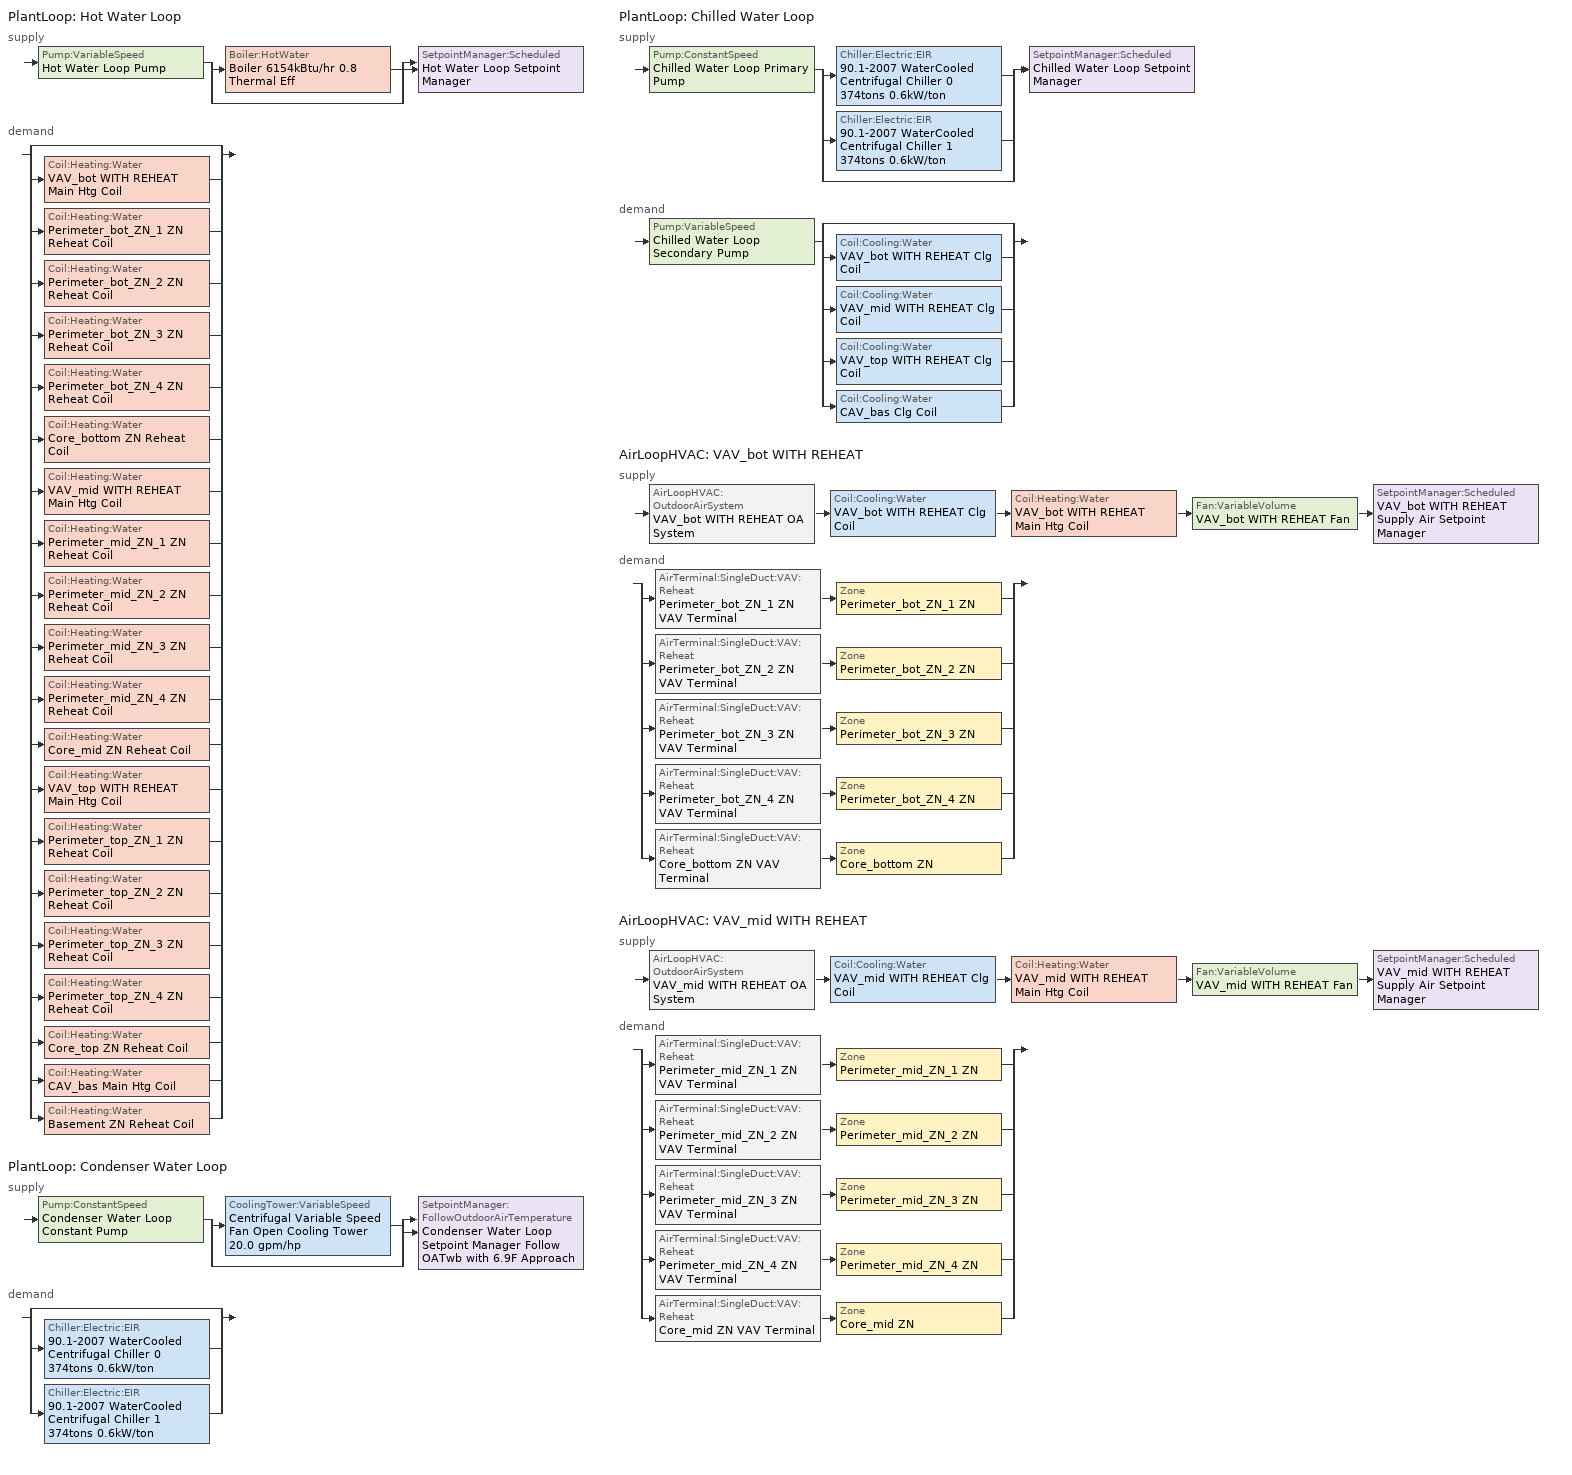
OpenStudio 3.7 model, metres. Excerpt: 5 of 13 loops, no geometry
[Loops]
PlantLoop 'Hot Water Loop'
 supply: Pump:VariableSpeed 'Hot Water Loop Pump' > split
  | Boiler:HotWater 'Boiler 6154kBtu/hr 0.8 Thermal Eff'
  | bypass
  join > SetpointManager:Scheduled 'Hot Water Loop Setpoint Manager'
 demand: split
  | bypass
  | Coil:Heating:Water 'VAV_bot WITH REHEAT Main Htg Coil'
  | Coil:Heating:Water 'Perimeter_bot_ZN_1 ZN Reheat Coil'
  | Coil:Heating:Water 'Perimeter_bot_ZN_2 ZN Reheat Coil'
  | Coil:Heating:Water 'Perimeter_bot_ZN_3 ZN Reheat Coil'
  | Coil:Heating:Water 'Perimeter_bot_ZN_4 ZN Reheat Coil'
  | Coil:Heating:Water 'Core_bottom ZN Reheat Coil'
  | Coil:Heating:Water 'VAV_mid WITH REHEAT Main Htg Coil'
  | Coil:Heating:Water 'Perimeter_mid_ZN_1 ZN Reheat Coil'
  | Coil:Heating:Water 'Perimeter_mid_ZN_2 ZN Reheat Coil'
  | Coil:Heating:Water 'Perimeter_mid_ZN_3 ZN Reheat Coil'
  | Coil:Heating:Water 'Perimeter_mid_ZN_4 ZN Reheat Coil'
  | Coil:Heating:Water 'Core_mid ZN Reheat Coil'
  | Coil:Heating:Water 'VAV_top WITH REHEAT Main Htg Coil'
  | Coil:Heating:Water 'Perimeter_top_ZN_1 ZN Reheat Coil'
  | Coil:Heating:Water 'Perimeter_top_ZN_2 ZN Reheat Coil'
  | Coil:Heating:Water 'Perimeter_top_ZN_3 ZN Reheat Coil'
  | Coil:Heating:Water 'Perimeter_top_ZN_4 ZN Reheat Coil'
  | Coil:Heating:Water 'Core_top ZN Reheat Coil'
  | Coil:Heating:Water 'CAV_bas Main Htg Coil'
  | Coil:Heating:Water 'Basement ZN Reheat Coil'
PlantLoop 'Condenser Water Loop'
 supply: Pump:ConstantSpeed 'Condenser Water Loop Constant Pump' > split
  | CoolingTower:VariableSpeed 'Centrifugal Variable Speed Fan Open Cooling Tower 20.0 gpm/hp'
  | bypass
  join > SetpointManager:FollowOutdoorAirTemperature 'Condenser Water Loop Setpoint Manager Follow OATwb with 6.9F Approach'
 demand: split
  | bypass
  | Chiller:Electric:EIR '90.1-2007 WaterCooled  Centrifugal Chiller 0 374tons 0.6kW/ton'
  | Chiller:Electric:EIR '90.1-2007 WaterCooled  Centrifugal Chiller 1 374tons 0.6kW/ton'
PlantLoop 'Chilled Water Loop'
 supply: Pump:ConstantSpeed 'Chilled Water Loop Primary Pump' > split
  | Chiller:Electric:EIR '90.1-2007 WaterCooled  Centrifugal Chiller 0 374tons 0.6kW/ton'
  | Chiller:Electric:EIR '90.1-2007 WaterCooled  Centrifugal Chiller 1 374tons 0.6kW/ton'
  | bypass
  join > SetpointManager:Scheduled 'Chilled Water Loop Setpoint Manager'
 demand: Pump:VariableSpeed 'Chilled Water Loop Secondary Pump' > split
  | bypass
  | Coil:Cooling:Water 'VAV_bot WITH REHEAT Clg Coil'
  | Coil:Cooling:Water 'VAV_mid WITH REHEAT Clg Coil'
  | Coil:Cooling:Water 'VAV_top WITH REHEAT Clg Coil'
  | Coil:Cooling:Water 'CAV_bas Clg Coil'
AirLoopHVAC 'VAV_bot WITH REHEAT'
 supply: AirLoopHVAC:OutdoorAirSystem 'VAV_bot WITH REHEAT OA System' > Coil:Cooling:Water 'VAV_bot WITH REHEAT Clg Coil' > Coil:Heating:Water 'VAV_bot WITH REHEAT Main Htg Coil' > Fan:VariableVolume 'VAV_bot WITH REHEAT Fan' > SetpointManager:Scheduled 'VAV_bot WITH REHEAT Supply Air Setpoint Manager'
 demand: split
  | AirTerminal:SingleDuct:VAV:Reheat 'Perimeter_bot_ZN_1 ZN VAV Terminal' > Zone 'Perimeter_bot_ZN_1 ZN'
  | AirTerminal:SingleDuct:VAV:Reheat 'Perimeter_bot_ZN_2 ZN VAV Terminal' > Zone 'Perimeter_bot_ZN_2 ZN'
  | AirTerminal:SingleDuct:VAV:Reheat 'Perimeter_bot_ZN_3 ZN VAV Terminal' > Zone 'Perimeter_bot_ZN_3 ZN'
  | AirTerminal:SingleDuct:VAV:Reheat 'Perimeter_bot_ZN_4 ZN VAV Terminal' > Zone 'Perimeter_bot_ZN_4 ZN'
  | AirTerminal:SingleDuct:VAV:Reheat 'Core_bottom ZN VAV Terminal' > Zone 'Core_bottom ZN'
AirLoopHVAC 'VAV_mid WITH REHEAT'
 supply: AirLoopHVAC:OutdoorAirSystem 'VAV_mid WITH REHEAT OA System' > Coil:Cooling:Water 'VAV_mid WITH REHEAT Clg Coil' > Coil:Heating:Water 'VAV_mid WITH REHEAT Main Htg Coil' > Fan:VariableVolume 'VAV_mid WITH REHEAT Fan' > SetpointManager:Scheduled 'VAV_mid WITH REHEAT Supply Air Setpoint Manager'
 demand: split
  | AirTerminal:SingleDuct:VAV:Reheat 'Perimeter_mid_ZN_1 ZN VAV Terminal' > Zone 'Perimeter_mid_ZN_1 ZN'
  | AirTerminal:SingleDuct:VAV:Reheat 'Perimeter_mid_ZN_2 ZN VAV Terminal' > Zone 'Perimeter_mid_ZN_2 ZN'
  | AirTerminal:SingleDuct:VAV:Reheat 'Perimeter_mid_ZN_3 ZN VAV Terminal' > Zone 'Perimeter_mid_ZN_3 ZN'
  | AirTerminal:SingleDuct:VAV:Reheat 'Perimeter_mid_ZN_4 ZN VAV Terminal' > Zone 'Perimeter_mid_ZN_4 ZN'
  | AirTerminal:SingleDuct:VAV:Reheat 'Core_mid ZN VAV Terminal' > Zone 'Core_mid ZN'
[Sizing:Zone] Zone Cooling Design Supply Air Temperature Input Method=SupplyAirTemperature; Zone Cooling Design Supply Air Temperature {C}=12.7778; Zone Cooling Design Supply Air Temperature Difference {deltaC}=11.11; Zone Heating Design Supply Air Temperature Input Method=SupplyAirTemperature; Zone Heating Design Supply Air Temperature {C}=40; Zone Heating Design Supply Air Temperature Difference {deltaC}=11.11; Zone Cooling Design Supply Air Humidity Ratio {kg-H2O/kg-air}=0.0085; Zone Heating Design Supply Air Humidity Ratio {kg-H2O/kg-air}=0.008; Cooling Design Air Flow Method=DesignDayWithLimit; Heating Design Air Flow Method=DesignDay; Account for Dedicated Outdoor Air System=No; Dedicated Outdoor Air System Control Strategy=NeutralSupplyAir; Dedicated Outdoor Air Low Setpoint Temperature for Design {C}=autosize; Dedicated Outdoor Air High Setpoint Temperature for Design {C}=autosize; Zone Load Sizing Method=Sensible Load Only No Latent Load; Zone Latent Cooling Design Supply Air Humidity Ratio Input Method=HumidityRatioDifference; Zone Cooling Design Supply Air Humidity Ratio Difference {kgWater/kgDryAir}=0.005; Zone Latent Heating Design Supply Air Humidity Ratio Input Method=HumidityRatioDifference; Zone Humidification Design Supply Air Humidity Ratio Difference {kgWater/kgDryAir}=0.005
Core_bottom ZN; Core_mid ZN; Perimeter_bot_ZN_1 ZN; Perimeter_bot_ZN_2 ZN; Perimeter_bot_ZN_3 ZN; Perimeter_bot_ZN_4 ZN; Perimeter_mid_ZN_1 ZN; Perimeter_mid_ZN_2 ZN; Perimeter_mid_ZN_3 ZN; Perimeter_mid_ZN_4 ZN
[Zone equipment]
Core_bottom ZN: Core_bottom ZN VAV Terminal
Core_mid ZN: Core_mid ZN VAV Terminal
Perimeter_bot_ZN_1 ZN: Perimeter_bot_ZN_1 ZN VAV Terminal
Perimeter_bot_ZN_2 ZN: Perimeter_bot_ZN_2 ZN VAV Terminal
Perimeter_bot_ZN_3 ZN: Perimeter_bot_ZN_3 ZN VAV Terminal
Perimeter_bot_ZN_4 ZN: Perimeter_bot_ZN_4 ZN VAV Terminal
Perimeter_mid_ZN_1 ZN: Perimeter_mid_ZN_1 ZN VAV Terminal
Perimeter_mid_ZN_2 ZN: Perimeter_mid_ZN_2 ZN VAV Terminal
Perimeter_mid_ZN_3 ZN: Perimeter_mid_ZN_3 ZN VAV Terminal
Perimeter_mid_ZN_4 ZN: Perimeter_mid_ZN_4 ZN VAV Terminal
[PlantLoop] Glycol Concentration=0; Plant Loop Volume {m3}=Autocalculate; Load Distribution Scheme=Optimal
Name | Fluid Type | Minimum Loop Temperature {C} | Maximum Loop Temperature {C} | Common Pipe Simulation
Hot Water Loop | Water | 10
Condenser Water Loop |  | 5 | 80
Chilled Water Loop |  | 1 | 40 | CommonPipe
[Sizing:Plant]
Name | Loop Type | Design Loop Exit Temperature {C} | Loop Design Temperature Difference {deltaC} | Sizing Option | Zone Timesteps in Averaging Window | Coincident Sizing Factor Mode
Hot Water Loop | Heating | 82.2222 | 11.1111 | NonCoincident | 1 | None
Condenser Water Loop | Condenser | 29.4444 | 5.55556 | Coincident | 6 | GlobalCoolingSizingFactor
Chilled Water Loop | Cooling | 6.66667 | 5.61111 | NonCoincident | 1 | None
[SetpointManager:Scheduled] Control Variable=Temperature
Name | Schedule | Setpoint Node or NodeList
Hot Water Loop Setpoint Manager | Hot Water Loop Temp - 180F | Hot Water Loop Supply Outlet Node
Chilled Water Loop Setpoint Manager | Chilled Water Loop Temp - 44F | Chilled Water Loop Supply Outlet Node
VAV_bot WITH REHEAT Supply Air Setpoint Manager | Supply Air Temp - 55.0F | VAV_bot WITH REHEAT Supply Outlet Node
VAV_mid WITH REHEAT Supply Air Setpoint Manager | Supply Air Temp - 55.0F 1 | VAV_mid WITH REHEAT Supply Outlet Node
[Pump:VariableSpeed] Coefficient 1 of the Part Load Performance Curve=0; Coefficient 2 of the Part Load Performance Curve=3.2485; Coefficient 3 of the Part Load Performance Curve=-4.7443; Coefficient 4 of the Part Load Performance Curve=2.5294; Pump Control Type=Intermittent; Skin Loss Radiative Fraction=0.5; Design Power Sizing Method=PowerPerFlowPerPressure; Design Electric Power per Unit Flow Rate {W/(m3/s)}=348701.1; Design Shaft Power per Unit Flow Rate per Unit Head {W-s/m3-Pa}=1.28205; Design Minimum Flow Rate Fraction=0
Name | Rated Pump Head {Pa} | Motor Efficiency | Fraction of Motor Inefficiencies to Fluid Stream
Hot Water Loop Pump | 179344 | 0.91
Chilled Water Loop Secondary Pump | 134508 | 0.924 | 0
[Boiler:HotWater]
Boiler 6154kBtu/hr 0.8 Thermal Eff: Fuel Type=NaturalGas; Nominal Thermal Efficiency=0.8; Efficiency Curve Temperature Evaluation Variable=LeavingBoiler; Normalized Boiler Efficiency Curve=Boiler with No Minimum Turndown; Minimum Part Load Ratio=0; Maximum Part Load Ratio=1.2; Optimum Part Load Ratio=1; Water Outlet Upper Temperature Limit {C}=95; Boiler Flow Mode=LeavingSetpointModulated; On Cycle Parasitic Electric Load {W}=0; Off Cycle Parasitic Fuel Load {W}=0; Sizing Factor=1
[SetpointManager:FollowOutdoorAirTemperature]
Condenser Water Loop Setpoint Manager Follow OATwb with 6.9F Approach: Control Variable=Temperature; Reference Temperature Type=OutdoorAirWetBulb; Offset Temperature Difference {deltaC}=3.84444; Maximum Setpoint Temperature {C}=29.4444; Minimum Setpoint Temperature {C}=21.1111; Setpoint Node or NodeList=Condenser Water Loop Supply Outlet Node
[Pump:ConstantSpeed] Rated Flow Rate {m3/s}=autosize; Rated Power Consumption {W}=autosize; Fraction of Motor Inefficiencies to Fluid Stream=0; Pump Control Type=Intermittent; Design Power Sizing Method=PowerPerFlowPerPressure; Design Electric Power per Unit Flow Rate {W/(m3/s)}=348701.1; Design Shaft Power per Unit Flow Rate per Unit Head {W-s/m3-Pa}=1.28205
Name | Rated Pump Head {Pa} | Motor Efficiency
Condenser Water Loop Constant Pump | 148557 | 0.93
Chilled Water Loop Primary Pump | 44836 | 0.895
[CoolingTower:VariableSpeed]
Centrifugal Variable Speed Fan Open Cooling Tower 20.0 gpm/hp: Model Type=CoolToolsCrossFlow; Design Inlet Air Wet-Bulb Temperature {C}=25.6; Design Approach Temperature {deltaC}=3.84444; Design Range Temperature {deltaC}=5.55556; Design Water Flow Rate {m3/s}=autosize; Design Air Flow Rate {m3/s}=autosize; Design Fan Power {W}=80753.1; Fan Power Ratio Function of Air Flow Rate Ratio Curve=VSD-TWR-FAN-FPLR; Minimum Air Flow Rate Ratio=0.2; Fraction of Tower Capacity in Free Convection Regime=0.125; Basin Heater Capacity {W/K}=0; Basin Heater Setpoint Temperature {C}=2; Evaporation Loss Mode=SaturatedExit; Evaporation Loss Factor {percent/K}=0.2; Drift Loss Percent {percent}=0.008; Blowdown Calculation Mode=ConcentrationRatio; Blowdown Concentration Ratio=3; Number of Cells=2; Sizing Factor=1
[Chiller:Electric:EIR] Reference Capacity {W}=Autosize; Reference COP {W/W}=6.1059; Reference Leaving Chilled Water Temperature {C}=6.66667; Reference Entering Condenser Fluid Temperature {C}=35; Reference Chilled Water Flow Rate {m3/s}=Autosize; Cooling Capacity Function of Temperature Curve=WaterCooled_Centrifugal_Chiller_GT150_2004_CAPFT; Electric Input to Cooling Output Ratio Function of Temperature Curve=WaterCooled_Centrifugal_Chiller_GT150_2004_EIRFT; Electric Input to Cooling Output Ratio Function of Part Load Ratio Curve=ChlrWtrCentPathAAllEIRRatio_fQRatio; Minimum Part Load Ratio=0.15; Maximum Part Load Ratio=1; Optimum Part Load Ratio=1; Minimum Unloading Ratio=0.25; Condenser Type=WaterCooled; Leaving Chilled Water Lower Temperature Limit {C}=2.22222; Chiller Flow Mode=ConstantFlow; Design Heat Recovery Water Flow Rate {m3/s}=Autosize; Sizing Factor=0.5; Basin Heater Capacity {W/K}=0; Basin Heater Setpoint Temperature {C}=10; Condenser Heat Recovery Relative Capacity Fraction=1
90.1-2007 WaterCooled  Centrifugal Chiller 0 374tons 0.6kW/ton; 90.1-2007 WaterCooled  Centrifugal Chiller 1 374tons 0.6kW/ton
[AirLoopHVAC] Availability Schedule=OfficeLarge HVACOperationSchd; Design Supply Air Flow Rate {m3/s}=autosize; Design Return Air Flow Fraction of Supply Air Flow=1
VAV_bot WITH REHEAT; VAV_mid WITH REHEAT
[Sizing:System] Type of Load to Size On=Sensible; Central Heating Maximum System Air Flow Ratio=0.3; Preheat Design Temperature {C}=7.22222; Preheat Design Humidity Ratio {kg-H2O/kg-Air}=0.008; Precool Design Temperature {C}=12.7778; Precool Design Humidity Ratio {kg-H2O/kg-Air}=0.008; Central Cooling Design Supply Air Temperature {C}=12.7778; Central Heating Design Supply Air Temperature {C}=12.7778; Sizing Option=Coincident; 100% Outdoor Air in Cooling=No; 100% Outdoor Air in Heating=No; Central Cooling Design Supply Air Humidity Ratio {kg-H2O/kg-Air}=0.0085; Central Heating Design Supply Air Humidity Ratio {kg-H2O/kg-Air}=0.008; Cooling Design Air Flow Method=DesignDay; Cooling Design Air Flow Rate {m3/s}=0; Heating Design Air Flow Method=DesignDay; Heating Design Air Flow Rate {m3/s}=0; System Outdoor Air Method=ZoneSum; Zone Maximum Outdoor Air Fraction=1; Cooling Supply Air Flow Rate Per Floor Area {m3/s-m2}=0.00996765; Cooling Fraction of Autosized Cooling Supply Air Flow Rate=1; Cooling Supply Air Flow Rate Per Unit Cooling Capacity {m3/s-W}=3.94755e-05; Heating Supply Air Flow Rate Per Floor Area {m3/s-m2}=0.00996765; Heating Fraction of Autosized Heating Supply Air Flow Rate=1; Heating Fraction of Autosized Cooling Supply Air Flow Rate=1; Heating Supply Air Flow Rate Per Unit Heating Capacity {m3/s-W}=3.15882e-05; Cooling Design Capacity Method=CoolingDesignCapacity; Cooling Design Capacity {W}=autosize; Cooling Design Capacity Per Floor Area {W/m2}=234.7; Fraction of Autosized Cooling Design Capacity=1; Heating Design Capacity Method=HeatingDesignCapacity; Heating Design Capacity {W}=autosize; Heating Design Capacity Per Floor Area {W/m2}=157; Fraction of Autosized Heating Design Capacity=1; Central Cooling Capacity Control Method=OnOff
Name | Design Outdoor Air Flow Rate {m3/s}
VAV_bot WITH REHEAT | 2.53819
VAV_mid WITH REHEAT | 25.3819
[Fan:VariableVolume] Availability Schedule=Always On Discrete; Pressure Rise {Pa}=1389.92; Maximum Flow Rate {m3/s}=Autosize; Fan Power Minimum Flow Rate Input Method=Fraction; Fan Power Minimum Flow Fraction=0.25; Fan Power Minimum Air Flow Rate {m3/s}=0; Motor In Airstream Fraction=1; Fan Power Coefficient 1=0.04076; Fan Power Coefficient 2=0.0881; Fan Power Coefficient 3=-0.0729; Fan Power Coefficient 4=0.9437; Fan Power Coefficient 5=0
Name | Fan Total Efficiency | Motor Efficiency
VAV_bot WITH REHEAT Fan | 0.6045 | 0.93
VAV_mid WITH REHEAT Fan | 0.6175 | 0.95
[Coil:Heating:Water] Availability Schedule=Always On Discrete; Rated Inlet Water Temperature {C}=82.2222; Rated Outlet Water Temperature {C}=71.1111
Name | Rated Inlet Air Temperature {C} | Rated Outlet Air Temperature {C}
VAV_bot WITH REHEAT Main Htg Coil; VAV_mid WITH REHEAT Main Htg Coil; VAV_top WITH REHEAT Main Htg Coil | 7.22222 | 12.7778
Perimeter_bot_ZN_1 ZN Reheat Coil; Perimeter_bot_ZN_2 ZN Reheat Coil; Perimeter_bot_ZN_3 ZN Reheat Coil; Perimeter_bot_ZN_4 ZN Reheat Coil; Core_bottom ZN Reheat Coil; Perimeter_mid_ZN_1 ZN Reheat Coil; Perimeter_mid_ZN_2 ZN Reheat Coil; Perimeter_mid_ZN_3 ZN Reheat Coil; Perimeter_mid_ZN_4 ZN Reheat Coil; Core_mid ZN Reheat Coil; Perimeter_top_ZN_1 ZN Reheat Coil; Perimeter_top_ZN_2 ZN Reheat Coil; Perimeter_top_ZN_3 ZN Reheat Coil; Perimeter_top_ZN_4 ZN Reheat Coil; Core_top ZN Reheat Coil | 12.7778 | 40
CAV_bas Main Htg Coil | 7.22222 | 16.6667
Basement ZN Reheat Coil | 16.6667 | 50
[Controller:WaterCoil] Minimum Actuated Flow {m3/s}=0
Name | Water Coil | Action | Controller Convergence Tolerance {deltaC}
VAV_bot WITH REHEAT Main Htg Coil Controller | VAV_bot WITH REHEAT Main Htg Coil | Normal | 0.0001
VAV_bot WITH REHEAT Clg Coil Controller | VAV_bot WITH REHEAT Clg Coil | Reverse
Perimeter_bot_ZN_1 ZN Reheat Coil Controller | Perimeter_bot_ZN_1 ZN Reheat Coil | Normal | 0.0001
Perimeter_bot_ZN_2 ZN Reheat Coil Controller | Perimeter_bot_ZN_2 ZN Reheat Coil | Normal | 0.0001
Perimeter_bot_ZN_3 ZN Reheat Coil Controller | Perimeter_bot_ZN_3 ZN Reheat Coil | Normal | 0.0001
Perimeter_bot_ZN_4 ZN Reheat Coil Controller | Perimeter_bot_ZN_4 ZN Reheat Coil | Normal | 0.0001
Core_bottom ZN Reheat Coil Controller | Core_bottom ZN Reheat Coil | Normal | 0.0001
VAV_mid WITH REHEAT Main Htg Coil Controller | VAV_mid WITH REHEAT Main Htg Coil | Normal | 0.0001
VAV_mid WITH REHEAT Clg Coil Controller | VAV_mid WITH REHEAT Clg Coil | Reverse
Perimeter_mid_ZN_1 ZN Reheat Coil Controller | Perimeter_mid_ZN_1 ZN Reheat Coil | Normal | 0.0001
Perimeter_mid_ZN_2 ZN Reheat Coil Controller | Perimeter_mid_ZN_2 ZN Reheat Coil | Normal | 0.0001
Perimeter_mid_ZN_3 ZN Reheat Coil Controller | Perimeter_mid_ZN_3 ZN Reheat Coil | Normal | 0.0001
Perimeter_mid_ZN_4 ZN Reheat Coil Controller | Perimeter_mid_ZN_4 ZN Reheat Coil | Normal | 0.0001
Core_mid ZN Reheat Coil Controller | Core_mid ZN Reheat Coil | Normal | 0.0001
VAV_top WITH REHEAT Main Htg Coil Controller | VAV_top WITH REHEAT Main Htg Coil | Normal | 0.0001
VAV_top WITH REHEAT Clg Coil Controller | VAV_top WITH REHEAT Clg Coil | Reverse
Perimeter_top_ZN_1 ZN Reheat Coil Controller | Perimeter_top_ZN_1 ZN Reheat Coil | Normal | 0.0001
Perimeter_top_ZN_2 ZN Reheat Coil Controller | Perimeter_top_ZN_2 ZN Reheat Coil | Normal | 0.0001
Perimeter_top_ZN_3 ZN Reheat Coil Controller | Perimeter_top_ZN_3 ZN Reheat Coil | Normal | 0.0001
Perimeter_top_ZN_4 ZN Reheat Coil Controller | Perimeter_top_ZN_4 ZN Reheat Coil | Normal | 0.0001
Core_top ZN Reheat Coil Controller | Core_top ZN Reheat Coil | Normal | 0.0001
CAV_bas Main Htg Coil Controller | CAV_bas Main Htg Coil | Normal | 0.0001
CAV_bas Clg Coil Controller | CAV_bas Clg Coil | Reverse
Basement ZN Reheat Coil Controller | Basement ZN Reheat Coil | Normal | 0.0001
[Coil:Cooling:Water] Availability Schedule=Always On Discrete; Design Inlet Water Temperature {C}=Autosize; Heat Exchanger Configuration=CrossFlow
VAV_bot WITH REHEAT Clg Coil; VAV_mid WITH REHEAT Clg Coil; VAV_top WITH REHEAT Clg Coil; CAV_bas Clg Coil
[Controller:OutdoorAir] Minimum Outdoor Air Flow Rate {m3/s}=autosize; Maximum Outdoor Air Flow Rate {m3/s}=Autosize; Economizer Control Type=NoEconomizer; Economizer Control Action Type=ModulateFlow; Economizer Maximum Limit Dry-Bulb Temperature {C}=12.7778; Economizer Maximum Limit Enthalpy {J/kg}=64000; Lockout Type=LockoutWithHeating; Minimum Limit Type=FixedMinimum; Minimum Outdoor Air Schedule=OfficeLarge MinOA_MotorizedDamper_Sched; High Humidity Control=No; Economizer Operation Staging=InterlockedWithMechanicalCooling
Name | Controller Mechanical Ventilation | Heat Recovery Bypass Control Type
VAV_bot WITH REHEAT OA Controller | VAV_bot WITH REHEAT Vent Controller | BypassWhenWithinEconomizerLimits
VAV_mid WITH REHEAT OA Controller | VAV_mid WITH REHEAT Vent Controller | BypassWhenOAFlowGreaterThanMinimum
[Controller:MechanicalVentilation] Availability Schedule=Always On Discrete; System Outdoor Air Method=ZoneSum
VAV_bot WITH REHEAT Vent Controller; VAV_mid WITH REHEAT Vent Controller
[AirLoopHVAC:OutdoorAirSystem]
Name | Controller
VAV_bot WITH REHEAT OA System | VAV_bot WITH REHEAT OA Controller
VAV_mid WITH REHEAT OA System | VAV_mid WITH REHEAT OA Controller
[AirTerminal:SingleDuct:VAV:Reheat] Availability Schedule=Always On Discrete; Maximum Air Flow Rate {m3/s}=AutoSize; Zone Minimum Air Flow Input Method=Constant; Fixed Minimum Air Flow Rate {m3/s}=0; Maximum Hot Water or Steam Flow Rate {m3/s}=AutoSize; Minimum Hot Water or Steam Flow Rate {m3/s}=0; Convergence Tolerance=0.001; Damper Heating Action=ReverseWithLimits; Maximum Flow per Zone Floor Area During Reheat {m3/s-m2}=AutoSize; Maximum Flow Fraction During Reheat=0.5; Maximum Reheat Air Temperature {C}=40; Control For Outdoor Air=No
Name | Constant Minimum Air Flow Fraction | Reheat Coil
Perimeter_bot_ZN_1 ZN VAV Terminal | 0.3 | Perimeter_bot_ZN_1 ZN Reheat Coil
Perimeter_bot_ZN_2 ZN VAV Terminal | 0.3 | Perimeter_bot_ZN_2 ZN Reheat Coil
Perimeter_bot_ZN_3 ZN VAV Terminal | 0.3 | Perimeter_bot_ZN_3 ZN Reheat Coil
Perimeter_bot_ZN_4 ZN VAV Terminal | 0.3 | Perimeter_bot_ZN_4 ZN Reheat Coil
Core_bottom ZN VAV Terminal | 0.306239 | Core_bottom ZN Reheat Coil
Perimeter_mid_ZN_1 ZN VAV Terminal | 0.3 | Perimeter_mid_ZN_1 ZN Reheat Coil
Perimeter_mid_ZN_2 ZN VAV Terminal | 0.3 | Perimeter_mid_ZN_2 ZN Reheat Coil
Perimeter_mid_ZN_3 ZN VAV Terminal | 0.3 | Perimeter_mid_ZN_3 ZN Reheat Coil
Perimeter_mid_ZN_4 ZN VAV Terminal | 0.3 | Perimeter_mid_ZN_4 ZN Reheat Coil
Core_mid ZN VAV Terminal | 0.337332 | Core_mid ZN Reheat Coil
[HeatExchanger:AirToAir:SensibleAndLatent]
VAV_mid WITH REHEAT ERV: Availability Schedule=Always On Discrete; Nominal Supply Air Flow Rate {m3/s}=autosize; Sensible Effectiveness at 100% Heating Air Flow=0.7; Latent Effectiveness at 100% Heating Air Flow=0.6; Sensible Effectiveness at 75% Heating Air Flow=0.7; Latent Effectiveness at 75% Heating Air Flow=0.6; Sensible Effectiveness at 100% Cooling Air Flow=0.75; Latent Effectiveness at 100% Cooling Air Flow=0.6; Sensible Effectiveness at 75% Cooling Air Flow=0.75; Latent Effectiveness at 75% Cooling Air Flow=0.6; Nominal Electric Power {W}=109319; Supply Air Outlet Temperature Control=No; Heat Exchanger Type=Rotary; Frost Control Type=ExhaustOnly; Threshold Temperature {C}=-23.3; Initial Defrost Time Fraction=0.167; Rate of Defrost Time Fraction Increase {1/K}=1.44; Economizer Lockout=Yes
[SetpointManager:OutdoorAirPretreat]
Setpoint Manager Outdoor Air Pretreat 1: Minimum Setpoint Temperature {C}=-99; Maximum Setpoint Temperature {C}=99; Minimum Setpoint Humidity Ratio {kgWater/kgDryAir}=1e-05; Maximum Setpoint Humidity Ratio {kgWater/kgDryAir}=1; Setpoint Node or NodeList=VAV_mid WITH REHEAT ERV Primary Outlet Air Node
[Schedule:Constant]
Always On Discrete: Value=1
[Schedule:Ruleset]
Name | Default Day Schedule | Summer Design Day Schedule | Winter Design Day Schedule
Hot Water Loop Temp - 180F | Hot Water Loop Temp - 180F Default
Chilled Water Loop Temp - 44F | Chilled Water Loop Temp - 44F Default
OfficeLarge HVACOperationSchd | OfficeLarge HVACOperationSchd Default | OfficeLarge HVACOperationSchd Summer Design Day | OfficeLarge HVACOperationSchd Winter Design Day
OfficeLarge MinOA_MotorizedDamper_Sched | OfficeLarge MinOA_MotorizedDamper_Sched Default | OfficeLarge MinOA_MotorizedDamper_Sched Summer Design Day | OfficeLarge MinOA_MotorizedDamper_Sched Winter Design Day
Supply Air Temp - 55.0F | Supply Air Temp - 55.0F Default
Supply Air Temp - 55.0F 1 | Supply Air Temp - 55.0F Default 1
[Schedule:Day]
Hot Water Loop Temp - 180F Default: 24, 0, 82.2222
Chilled Water Loop Temp - 44F Default: 24, 0, 6.66667
OfficeLarge HVACOperationSchd Default; OfficeLarge MinOA_MotorizedDamper_Sched Default: 24, 0, 0
OfficeLarge HVACOperationSchd Summer Design Day; OfficeLarge HVACOperationSchd SmrDsn|Wkdy Day: 6, 0, 0, 22, 0, 1, 24, 0, 0
OfficeLarge HVACOperationSchd Winter Design Day; OfficeLarge HVACOperationSchd WntrDsn|Sat Day: 6, 0, 0, 18, 0, 1, 24, 0, 0
OfficeLarge MinOA_MotorizedDamper_Sched Summer Design Day; OfficeLarge MinOA_MotorizedDamper_Sched SmrDsn|Wkdy Day: 7, 0, 0, 22, 0, 1, 24, 0, 0
OfficeLarge MinOA_MotorizedDamper_Sched Winter Design Day; OfficeLarge MinOA_MotorizedDamper_Sched WntrDsn|Sat Day: 7, 0, 0, 18, 0, 1, 24, 0, 0
Supply Air Temp - 55.0F Default; Supply Air Temp - 55.0F Default 1: 24, 0, 12.7778
[Schedule:Rule] Date Specification Type=DateRange; Start Month=1; Start Day=1; End Month=12; End Day=31
Name | Schedule Ruleset | Rule Order | Day Schedule | Apply Monday | Apply Tuesday | Apply Wednesday | Apply Thursday | Apply Friday | Apply Saturday
Schedule Rule 25 | OfficeLarge HVACOperationSchd | 1 | OfficeLarge HVACOperationSchd SmrDsn|Wkdy Day | Yes | Yes | Yes | Yes | Yes
Schedule Rule 26 | OfficeLarge HVACOperationSchd | 0 | OfficeLarge HVACOperationSchd WntrDsn|Sat Day |  |  |  |  |  | Yes
Schedule Rule 27 | OfficeLarge MinOA_MotorizedDamper_Sched | 1 | OfficeLarge MinOA_MotorizedDamper_Sched SmrDsn|Wkdy Day | Yes | Yes | Yes | Yes | Yes
Schedule Rule 28 | OfficeLarge MinOA_MotorizedDamper_Sched | 0 | OfficeLarge MinOA_MotorizedDamper_Sched WntrDsn|Sat Day |  |  |  |  |  | Yes
[Curve:Cubic] Minimum Value of x=0
Name | Coefficient1 Constant | Coefficient2 x | Coefficient3 x**2 | Coefficient4 x**3 | Maximum Value of x
VSD-TWR-FAN-FPLR | 0.331629 | -0.885676 | 0.605565 | 0.948482 | 1
Boiler with No Minimum Turndown | 0.7463 | 1.3196 | -2.2154 | 1.1674 | 1.3
[Curve:Biquadratic] Minimum Value of x=5; Maximum Value of x=10; Minimum Value of y=17.78; Maximum Value of y=46.11
Name | Coefficient1 Constant | Coefficient2 x | Coefficient3 x**2 | Coefficient4 y | Coefficient5 y**2 | Coefficient6 x*y
WaterCooled_Centrifugal_Chiller_GT150_2004_CAPFT | 0.760017 | 0.0147432 | 0.0002144 | 0.0207218 | -0.0006425 | 0.0008007
WaterCooled_Centrifugal_Chiller_GT150_2004_EIRFT | 0.677258 | 0.0117857 | -0.0001967 | 0.0014414 | 0.0003005 | -0.0006807
[Curve:Quadratic]
ChlrWtrCentPathAAllEIRRatio_fQRatio: Coefficient1 Constant=0.222149; Coefficient2 x=0.503156; Coefficient3 x**2=0.256905; Minimum Value of x=0.1; Maximum Value of x=1; Minimum Curve Output=0.28
